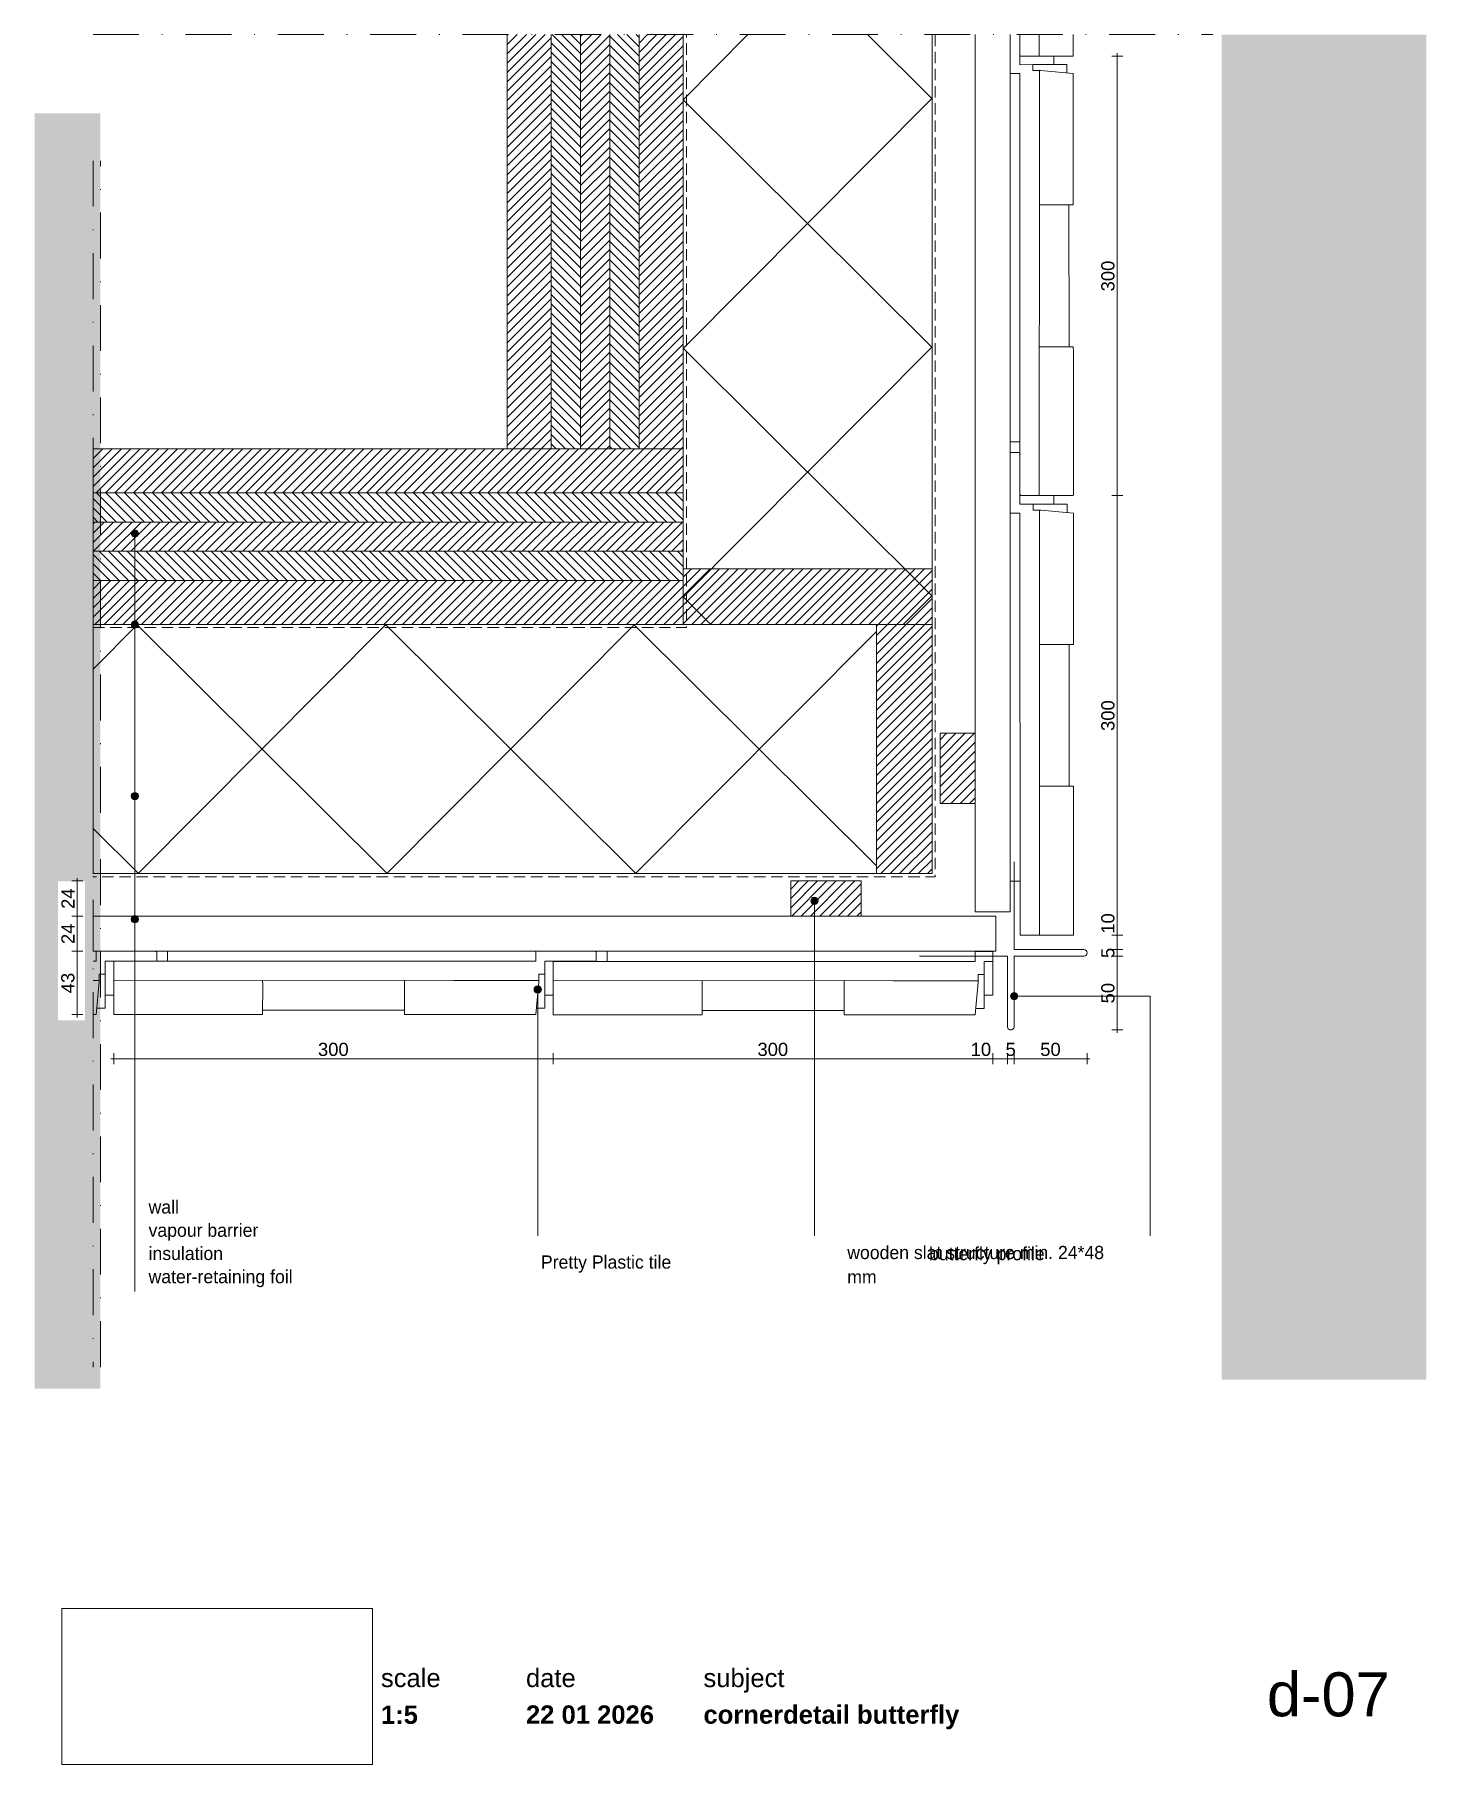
# Paper-space layout 'd-07 cornerdetail butterfly' of a CAD drawing. Header units: millimetres. Extents: x 10 to 200, y 11 to 247.
import ezdxf
from ezdxf.xclip import XClip

# ---------------------------------------------------------------- set-up
doc = ezdxf.new("R2010")
doc.units = ezdxf.units.MM
doc.header["$MEASUREMENT"] = 0
doc.header["$XCLIPFRAME"] = 0
for name, pattern in [('B0302', [12.51, 6.26, -3.125, 0, -3.125]), ('B0701', [2.3412, 1.56, -0.7812]), ('Wipeout_Contour', [1000, 0, -1000])]:
    doc.linetypes.add(name, pattern=pattern)
for name, color, linetype in [('#01', 7, 'Continuous'), ('Dim - 1_50_100', 7, 'Continuous'), ('Info - 1_50_100', 7, 'Continuous'), ('Info - 1_5_10', 7, 'Continuous'), ('Info - English', 7, 'Continuous')]:
    doc.layers.add(name, color=color, linetype=linetype)
doc.styles.add('GENERATED_STYLE_1', font='HelveticaNeue.ttc')
doc.styles.add('GENERATED_STYLE_2', font='HelveticaNeue.ttc')
doc.styles.add('GENERATED_STYLE_3', font='Helvetica.ttc')
doc.styles.add('GENERATED_STYLE_4', font='')
doc.styles.get('GENERATED_STYLE_4').set_extended_font_data('Work Sans')
picture_1 = doc.add_image_def('image1.png', size_in_pixel=(317, 159))
pattern_1 = [(45, (-9268.4849, 2047.4338), (-0.6363961, 0.6363961), [])]
pattern_2 = [(315, (-9268.4849, 2047.4338), (0.6363961, 0.6363961), [])]

# ---------------------------------------------------------------- blocks, each defined once
blk = doc.blocks.new('Drawing_1_1', base_point=(-200, 60))
at = {"color": 2, "linetype": 'Continuous', "lineweight": 0}
for s, insert, char_height, attachment_point, style in [('\\A1;{\\pql;\\fHelvetica Neue|b0|i0|c0|p0;\\W1.000000;scale}', (57.28, 24.14), 2.5, 1, 'GENERATED_STYLE_1'), ('\\A1;{\\pql;\\fHelvetica Neue|b0|i0|c0|p0;\\W1.000000;date}', (77.08, 24.14), 2.5, 1, 'GENERATED_STYLE_1'), ('\\A1;{\\pql;\\fHelvetica Neue|b0|i0|c0|p0;\\W1.000000;subject}', (101.31, 24.14), 2.5, 1, 'GENERATED_STYLE_1'), ('\\A1;{\\pqr;\\fHelvetica Neue|b0|i0|c0|p0;\\W1.000000;d-07}', (195, 23.65), 6, 3, 'GENERATED_STYLE_1'), ('\\A1;{\\pql;\\fHelvetica Neue|b1|i0|c0|p0;\\W1.000000;1:5}', (57.28, 19.12), 2.5, 1, 'GENERATED_STYLE_2'), ('\\A1;{\\pql;\\fHelvetica Neue|b1|i0|c0|p0;\\W1.000000;22 01 2026}', (77.08, 19.14), 2.5, 1, 'GENERATED_STYLE_2'), ('\\A1;{\\pql;\\fHelvetica Neue|b1|i0|c0|p0;\\W1.000000;cornerdetail butterfly}', (101.31, 19.14), 2.5, 1, 'GENERATED_STYLE_2')]:
    blk.add_mtext(s, dxfattribs=dict(at, insert=insert, char_height=char_height, attachment_point=attachment_point, style=style))
at = {"color": 254, "linetype": 'Wipeout_Contour', "lineweight": 0, "ltscale": 174.062972}
blk.add_wipeout([(13.71, 11.09), (56.11, 11.09), (56.11, 32.35), (13.71, 32.35)], dxfattribs=at)
at = {"color": 9, "lineweight": 0}
image = blk.add_image(picture_1, insert=(13.71, 11.09), size_in_units=(42.4, 21.27), dxfattribs=at)
image.set_boundary_path([(-0.5, -0.5), (316.5, 158.5)])
blk = doc.blocks.new('Drawing_2_1', base_point=(-9268.48, 2047.43))
at = {"layer": '#01', "linetype": 'Continuous', "lineweight": 0, "true_color": 0x000000}
for points in [[(23.19, 179.12), (23.22, 178.93), (23.33, 178.77), (23.49, 178.66), (23.69, 178.62), (23.88, 178.66), (24.04, 178.77), (24.15, 178.93), (24.19, 179.12), (24.15, 179.31), (24.04, 179.47), (23.88, 179.58), (23.69, 179.62), (23.49, 179.58), (23.33, 179.47), (23.22, 179.31)], [(23.19, 166.68), (23.22, 166.49), (23.33, 166.33), (23.49, 166.22), (23.69, 166.18), (23.88, 166.22), (24.04, 166.33), (24.15, 166.49), (24.19, 166.68), (24.15, 166.87), (24.04, 167.03), (23.88, 167.14), (23.69, 167.18), (23.49, 167.14), (23.33, 167.03), (23.22, 166.87)], [(23.19, 143.27), (23.22, 143.08), (23.33, 142.92), (23.49, 142.81), (23.69, 142.77), (23.88, 142.81), (24.04, 142.92), (24.15, 143.08), (24.19, 143.27), (24.15, 143.46), (24.04, 143.62), (23.88, 143.73), (23.69, 143.77), (23.49, 143.73), (23.33, 143.62), (23.22, 143.46)], [(115.95, 128.97), (115.99, 128.77), (116.09, 128.61), (116.26, 128.5), (116.45, 128.47), (116.64, 128.5), (116.8, 128.61), (116.91, 128.77), (116.95, 128.97), (116.91, 129.16), (116.8, 129.32), (116.64, 129.43), (116.45, 129.47), (116.26, 129.43), (116.09, 129.32), (115.99, 129.16)], [(23.19, 126.45), (23.22, 126.26), (23.33, 126.1), (23.49, 125.99), (23.69, 125.95), (23.88, 125.99), (24.04, 126.1), (24.15, 126.26), (24.19, 126.45), (24.15, 126.64), (24.04, 126.81), (23.88, 126.92), (23.69, 126.95), (23.49, 126.92), (23.33, 126.81), (23.22, 126.64)], [(78.18, 116.87), (78.21, 116.68), (78.32, 116.51), (78.48, 116.4), (78.68, 116.37), (78.87, 116.4), (79.03, 116.51), (79.14, 116.68), (79.18, 116.87), (79.14, 117.06), (79.03, 117.22), (78.87, 117.33), (78.68, 117.37), (78.48, 117.33), (78.32, 117.22), (78.21, 117.06)], [(143.22, 115.96), (143.25, 115.77), (143.36, 115.61), (143.53, 115.5), (143.72, 115.46), (143.91, 115.5), (144.07, 115.61), (144.18, 115.77), (144.22, 115.96), (144.18, 116.15), (144.07, 116.31), (143.91, 116.42), (143.72, 116.46), (143.53, 116.42), (143.36, 116.31), (143.25, 116.15)]]:
    blk.add_hatch(color=18, dxfattribs=at).paths.add_polyline_path(points)
at = {"layer": 'Info - 1_50_100', "linetype": 'Continuous', "lineweight": 0, "true_color": 0x000000}
h = blk.add_hatch(dxfattribs=at)
h.set_pattern_fill('310_Naaldhout__01__0001', color=18, style=0, pattern_type=2)
h.set_pattern_definition(pattern_1)
h.paths.add_polyline_path([(80.52, 247.22), (74.52, 247.22), (74.52, 190.68), (80.52, 190.68)])
h = blk.add_hatch(dxfattribs=at)
h.set_pattern_fill('310_Naaldhout__02__0001', color=18, style=0, pattern_type=2)
h.set_pattern_definition(pattern_2)
h.paths.add_polyline_path([(84.52, 247.22), (80.52, 247.22), (80.52, 190.68), (84.52, 190.68)])
h = blk.add_hatch(dxfattribs=at)
h.set_pattern_fill('310_Naaldhout__01__0001', color=18, style=0, pattern_type=2)
h.set_pattern_definition(pattern_1)
h.paths.add_polyline_path([(88.52, 247.22), (84.52, 247.22), (84.52, 190.68), (88.52, 190.68)])
h = blk.add_hatch(dxfattribs=at)
h.set_pattern_fill('310_Naaldhout__02__0001', color=18, style=0, pattern_type=2)
h.set_pattern_definition(pattern_2)
h.paths.add_polyline_path([(92.52, 247.22), (88.52, 247.22), (88.52, 190.68), (92.52, 190.68)])
h = blk.add_hatch(dxfattribs=at)
h.set_pattern_fill('310_Naaldhout__01__0001', color=18, style=0, pattern_type=2)
h.set_pattern_definition(pattern_1)
h.paths.add_polyline_path([(98.52, 247.22), (92.52, 247.22), (92.52, 190.68), (98.52, 190.68)])
h = blk.add_hatch(dxfattribs=at)
h.set_pattern_fill('415_Isolatie_ruit_0001', color=18, style=0, pattern_type=2)
h.set_pattern_definition([(45.152, (98.517, 272.247), (-16.9703, 16.8807), []), (135.152, (98.517, 272.247), (16.9703, 17.0605), [])])
h.paths.add_polyline_path([(132.52, 247.22), (98.52, 247.22), (98.52, 166.68), (132.52, 166.68)])
at = {"layer": 'Info - 1_50_100', "linetype": 'Continuous', "lineweight": 0, "true_color": 0xffffff}
blk.add_hatch(color=7, dxfattribs=at).paths.add_polyline_path([(200, 247.22), (172.06, 247.22), (172.06, 63.62), (200, 63.62)])
at = {"layer": 'Info - 1_50_100', "linetype": 'Continuous', "lineweight": 0, "true_color": 0x000000}
h = blk.add_hatch(dxfattribs=at)
h.set_pattern_fill('310_Naaldhout__01__0001', color=18, style=0, pattern_type=2)
h.set_pattern_definition(pattern_1)
h.paths.add_polyline_path([(17.99, 184.68), (98.52, 184.68), (98.52, 190.68), (17.99, 190.68)])
h = blk.add_hatch(dxfattribs=at)
h.set_pattern_fill('310_Naaldhout__02__0001', color=18, style=0, pattern_type=2)
h.set_pattern_definition(pattern_2)
h.paths.add_polyline_path([(17.99, 180.68), (98.52, 180.68), (98.52, 184.68), (17.99, 184.68)])
h = blk.add_hatch(dxfattribs=at)
h.set_pattern_fill('310_Naaldhout__01__0001', color=18, style=0, pattern_type=2)
h.set_pattern_definition(pattern_1)
h.paths.add_polyline_path([(17.99, 176.68), (98.52, 176.68), (98.52, 180.68), (17.99, 180.68)])
h = blk.add_hatch(dxfattribs=at)
h.set_pattern_fill('310_Naaldhout__02__0001', color=18, style=0, pattern_type=2)
h.set_pattern_definition(pattern_2)
h.paths.add_polyline_path([(17.99, 172.68), (98.52, 172.68), (98.52, 176.68), (17.99, 176.68)])
h = blk.add_hatch(dxfattribs=at)
h.set_pattern_fill('310_Naaldhout__01__0001', color=18, style=0, pattern_type=2)
h.set_pattern_definition(pattern_1)
h.paths.add_polyline_path([(17.99, 166.68), (98.52, 166.68), (98.52, 172.68), (17.99, 172.68)])
h = blk.add_hatch(dxfattribs=at)
h.set_pattern_fill('310_Naaldhout__01__0001', color=18, style=0, pattern_type=2)
h.set_pattern_definition(pattern_1)
h.paths.add_polyline_path([(98.52, 166.68), (132.52, 166.68), (132.52, 174.28), (98.52, 174.28)])
h = blk.add_hatch(dxfattribs=at)
h.set_pattern_fill('415_Isolatie_ruit_0001', color=18, style=0, pattern_type=2)
h.set_pattern_definition([(135.152, (24.15, 132.68), (16.8807, 16.9703), []), (225.152, (24.15, 132.68), (-17.0605, 16.9703), [])])
h.paths.add_polyline_path([(17.99, 132.68), (124.92, 132.68), (124.92, 166.68), (17.99, 166.68)])
h = blk.add_hatch(dxfattribs=at)
h.set_pattern_fill('310_Naaldhout__01__0001', color=18, style=0, pattern_type=2)
h.set_pattern_definition(pattern_1)
h.paths.add_polyline_path([(132.52, 132.68), (132.52, 166.68), (124.92, 166.68), (124.92, 132.68)])
at = {"layer": 'Info - 1_5_10', "linetype": 'Continuous', "lineweight": 0, "true_color": 0x99a3a6}
h = blk.add_hatch(dxfattribs=at)
h.set_pattern_fill('310_Naaldhout__01__0001', color=253, style=0, pattern_type=2)
h.set_pattern_definition(pattern_1)
h.paths.add_polyline_path([(138.4, 151.85), (133.6, 151.85), (133.6, 142.25), (138.4, 142.25)])
h = blk.add_hatch(dxfattribs=at)
h.set_pattern_fill('310_Naaldhout__01__0001', color=253, style=0, pattern_type=2)
h.set_pattern_definition(pattern_1)
h.paths.add_polyline_path([(113.24, 126.88), (122.84, 126.88), (122.84, 131.68), (113.24, 131.68)])
at = {"layer": '#01', "color": 9, "linetype": 'Continuous', "lineweight": 0}
for p, q in [((23.69, 178.62), (23.69, 88.08)), ((23.69, 166.18), (23.69, 75.64)), ((23.69, 142.77), (23.69, 92.46)), ((116.45, 128.47), (116.45, 83.25)), ((23.69, 125.95), (23.69, 75.64)), ((78.68, 116.37), (78.68, 83.25))]:
    blk.add_line(p, q, dxfattribs=at)
at = {"layer": '#01', "color": 2, "linetype": 'B0701', "lineweight": 0, "flags": 128}
for points in [[(132.92, 247.22), (132.92, 132.25), (17.99, 132.25)], [(17.99, 166.28), (99, 166.28), (99, 247.22)]]:
    blk.add_lwpolyline(points, dxfattribs=at)
at = {"layer": '#01', "color": 9, "linetype": 'B0302', "lineweight": 0, "flags": 128}
blk.add_lwpolyline([(17.99, 229.99), (17.99, 65.33)], dxfattribs=at)
at = {"layer": '#01', "color": 9, "linetype": 'Continuous', "lineweight": 0, "flags": 128}
blk.add_lwpolyline([(144.22, 115.96), (162.27, 115.96), (162.27, 83.25)], dxfattribs=at)
at = {"layer": '#01', "color": 1, "linetype": 'Continuous', "lineweight": 0}
for centre in [(23.69, 179.12), (23.69, 166.68), (23.69, 143.27), (116.45, 128.97), (23.69, 126.45), (78.68, 116.87), (143.72, 115.96)]:
    blk.add_circle(centre, 0.5, dxfattribs=at)
at = {"color": 1, "linetype": 'Continuous', "lineweight": 0}
blk.add_line((140.8, 116.07), (140.8, 122.05), dxfattribs=at)
at = {"color": 1, "linetype": 'Continuous', "lineweight": 0, "flags": 128}
for points in [[(143.16, 247.22), (143.16, 243.07), (143.16, 242.04), (143.16, 241.89)], [(143.16, 247.22), (143.16, 243.07), (143.16, 242.04), (143.16, 241.89)], [(144.5, 247.22), (144.5, 243.11)], [(144.5, 247.22), (144.5, 244.78), (144.5, 244.59), (144.51, 244.43)], [(144.5, 247.22), (144.5, 244.78), (144.5, 244.59), (144.51, 244.43)], [(147.12, 244.28), (147.12, 247.22)], [(151.79, 247.22), (151.8, 244.78), (151.79, 244.6), (151.79, 244.43)], [(151.79, 247.22), (151.8, 244.78), (151.79, 244.6), (151.79, 244.43)], [(144.51, 244.43), (144.52, 244.28)], [(144.51, 244.43), (144.52, 244.28)], [(144.52, 244.28), (147.18, 244.28)], [(144.52, 244.28), (147.18, 244.28)], [(147.32, 244.28), (147.18, 244.28), (147.5, 244.28)], [(147.32, 244.28), (147.5, 244.28)], [(151.79, 244.43), (151.78, 244.28), (147.5, 244.28)], [(149.14, 243.12), (149.14, 244.28)], [(143.16, 241.89), (144.5, 241.89)], [(144.5, 243.11), (146.29, 243.12)], [(144.5, 243.11), (146.29, 243.12)], [(144.5, 241.89), (144.5, 241.79), (144.52, 184.78), (144.52, 184.59), (144.53, 184.43)], [(144.5, 241.89), (144.5, 241.79), (144.52, 184.78), (144.52, 184.59), (144.53, 184.43)], [(150.92, 243.08), (150.92, 243.12), (146.29, 243.12), (146.29, 243.07)], [(150.92, 243.08), (150.92, 243.12), (146.29, 243.12), (146.29, 243.07)], [(146.29, 242.3), (146.29, 243.07)], [(146.29, 242.3), (146.29, 243.07)], [(147.16, 242.3), (146.29, 242.3)], [(147.34, 242.3), (146.29, 242.3)], [(147.14, 184.28), (147.16, 230.89), (147.16, 239.34), (147.16, 242.3)], [(147.34, 242.3), (151.8, 241.89)], [(150.92, 243.08), (150.92, 241.97)], [(150.92, 243.08), (150.92, 241.97)], [(150.92, 243.08), (150.92, 241.97)], [(151.8, 241.89), (151.8, 241.79), (151.8, 224.96), (151.8, 224.45), (151.8, 224.09)], [(151.8, 241.89), (151.8, 241.79), (151.8, 224.96), (151.8, 224.45), (151.8, 224.09)], [(147.16, 230.69), (147.16, 230.89), (147.16, 239.34), (147.16, 239.54)], [(147.51, 223.98), (147.16, 223.98)], [(147.51, 223.98), (147.35, 223.98)], [(151.8, 224.09), (151.79, 224.01), (151.78, 223.98), (147.51, 223.98)], [(151.8, 224.09), (151.79, 224.01), (151.78, 223.98), (147.51, 223.98)], [(151.2, 223.98), (151.21, 204.61)], [(151.2, 223.98), (151.21, 204.61)], [(151.8, 204.5), (151.8, 204.59), (151.79, 204.61), (147.76, 204.61), (147.15, 204.61)], [(151.8, 204.5), (151.81, 204.07), (151.82, 184.78), (151.81, 184.6), (151.81, 184.43)], [(151.8, 204.5), (151.81, 204.07), (151.82, 184.78), (151.81, 184.6), (151.81, 184.43)], [(143.18, 191.64), (144.52, 191.64)], [(143.19, 190), (143.18, 189.65), (143.18, 183.07), (143.18, 182.04), (143.18, 181.89)], [(143.19, 190), (143.18, 189.65), (143.18, 183.07), (143.18, 182.04), (143.18, 181.89)], [(143.19, 190), (143.2, 190.15)], [(143.19, 190), (143.2, 190.15)], [(143.2, 190.15), (144.54, 190.15)], [(143.2, 190.15), (144.54, 190.15)], [(144.53, 190), (144.52, 189.65), (144.52, 183.11)], [(144.53, 184.43), (144.54, 184.28)], [(144.53, 184.43), (144.54, 184.28)], [(144.54, 184.28), (147.2, 184.28)], [(144.54, 184.28), (147.2, 184.28)], [(147.34, 184.28), (147.2, 184.28), (147.52, 184.28)], [(147.34, 184.28), (147.52, 184.28)], [(151.81, 184.43), (151.8, 184.28), (147.52, 184.28)], [(149.16, 183.12), (149.16, 184.28)], [(143.18, 181.89), (144.52, 181.89)], [(144.52, 183.11), (146.31, 183.12)], [(144.52, 181.89), (144.52, 181.79), (144.54, 124.78), (144.54, 124.59), (144.55, 124.43)], [(144.52, 181.89), (144.52, 181.79), (144.54, 124.78), (144.54, 124.59), (144.55, 124.43)], [(144.53, 183.11), (146.31, 183.12)], [(150.94, 183.08), (150.94, 183.12), (146.31, 183.12), (146.31, 183.07)], [(150.94, 183.08), (150.94, 183.12), (146.31, 183.12), (146.31, 183.07)], [(146.31, 182.3), (146.31, 183.07)], [(146.31, 182.3), (146.31, 183.07)], [(147.18, 182.3), (146.31, 182.3)], [(147.36, 182.3), (146.31, 182.3)], [(147.16, 124.28), (147.18, 170.89), (147.18, 179.34), (147.18, 182.3)], [(147.36, 182.3), (151.82, 181.89)], [(150.94, 183.08), (150.95, 181.97)], [(150.94, 183.08), (150.95, 181.97)], [(150.94, 183.08), (150.95, 181.97)], [(151.82, 181.89), (151.82, 181.79), (151.82, 164.96), (151.82, 164.45), (151.82, 164.09)], [(151.82, 181.89), (151.82, 181.79), (151.82, 164.96), (151.82, 164.45), (151.82, 164.09)], [(147.19, 170.69), (147.18, 170.89), (147.18, 179.34), (147.18, 179.54)], [(147.53, 163.98), (147.18, 163.98)], [(147.53, 163.98), (147.37, 163.98)], [(151.82, 164.09), (151.81, 164.01), (151.8, 163.98), (147.53, 163.98)], [(151.82, 164.09), (151.81, 164.01), (151.8, 163.98), (147.53, 163.98)], [(151.22, 163.98), (151.23, 144.61)], [(151.22, 163.98), (151.23, 144.61)], [(151.83, 144.5), (151.82, 144.59), (151.81, 144.61), (147.78, 144.61), (147.17, 144.61)], [(151.83, 144.5), (151.83, 144.07), (151.84, 124.78), (151.84, 124.6), (151.83, 124.43)], [(151.83, 144.5), (151.83, 144.07), (151.84, 124.78), (151.84, 124.6), (151.83, 124.43)], [(143.2, 131.64), (143.25, 131.64), (144.54, 131.64)], [(144.55, 124.43), (144.56, 124.28)], [(144.55, 124.43), (144.56, 124.28)], [(144.56, 124.28), (147.22, 124.28)], [(144.56, 124.28), (147.22, 124.28)], [(147.36, 124.28), (147.22, 124.28), (147.54, 124.28)], [(147.36, 124.28), (147.54, 124.28)], [(151.83, 124.43), (151.82, 124.28), (147.54, 124.28)], [(18.41, 120.74), (18.31, 120.74), (17.99, 120.74)], [(18.41, 120.74), (18.31, 120.74), (17.99, 120.74)], [(26.52, 122.07), (26.17, 122.08), (19.6, 122.08), (18.56, 122.08), (18.41, 122.08)], [(26.52, 122.07), (26.17, 122.08), (19.6, 122.08), (18.56, 122.08), (18.41, 122.08)], [(18.41, 122.08), (18.41, 120.74)], [(19.64, 120.74), (19.64, 118.95)], [(26.52, 120.74), (26.17, 120.74), (19.64, 120.74)], [(19.64, 120.74), (19.64, 118.95)], [(20.95, 120.74), (20.8, 120.72)], [(20.95, 120.74), (20.8, 120.72)], [(20.8, 120.72), (20.8, 118.06)], [(20.8, 120.72), (20.8, 118.06)], [(78.41, 120.74), (78.31, 120.74), (21.3, 120.74), (21.12, 120.74), (20.95, 120.74)], [(78.41, 120.74), (78.31, 120.74), (21.3, 120.74), (21.12, 120.74), (20.95, 120.74)], [(26.52, 122.07), (26.67, 122.06)], [(26.52, 122.07), (26.67, 122.06)], [(26.67, 122.06), (26.67, 120.72)], [(26.67, 122.06), (26.67, 120.72)], [(28.16, 122.08), (28.16, 120.74)], [(86.52, 122.07), (86.17, 122.08), (79.6, 122.08), (78.56, 122.08), (78.41, 122.08)], [(86.52, 122.07), (86.17, 122.08), (79.6, 122.08), (78.56, 122.08), (78.41, 122.08)], [(78.41, 122.08), (78.41, 120.74)], [(79.64, 120.74), (79.64, 118.95)], [(86.52, 120.74), (86.17, 120.74), (79.64, 120.74)], [(79.64, 120.74), (79.64, 118.95)], [(80.95, 120.7), (80.8, 120.69)], [(80.95, 120.7), (80.8, 120.69)], [(80.8, 120.69), (80.8, 118.03)], [(80.8, 120.69), (80.8, 118.03)], [(138.41, 120.71), (138.31, 120.71), (81.3, 120.71), (81.12, 120.71), (80.95, 120.7)], [(138.41, 120.71), (138.31, 120.71), (81.3, 120.71), (81.12, 120.71), (80.95, 120.7)], [(86.52, 122.07), (86.67, 122.06)], [(86.52, 122.07), (86.67, 122.06)], [(86.67, 122.06), (86.67, 120.72)], [(86.67, 122.06), (86.67, 120.72)], [(88.16, 122.05), (88.16, 122), (88.16, 120.71)], [(140.8, 122.05), (139.6, 122.05), (138.56, 122.05), (138.41, 122.05)], [(140.8, 122.05), (139.6, 122.05), (138.56, 122.05), (138.41, 122.05)], [(138.41, 122.05), (138.41, 120.71)], [(139.64, 120.71), (139.64, 118.92)], [(140.8, 120.71), (139.64, 120.71)], [(139.64, 120.71), (139.64, 118.92)], [(17.99, 118.08), (18.82, 118.08)], [(18.82, 118.96), (19.6, 118.96)], [(18.82, 118.08), (18.82, 118.96)], [(18.82, 118.96), (19.6, 118.96)], [(18.82, 117.9), (18.82, 118.96)], [(19.6, 114.32), (19.64, 114.32), (19.64, 118.95), (19.6, 118.96)], [(19.6, 114.32), (19.64, 114.32), (19.64, 118.95), (19.6, 118.96)], [(20.8, 118.13), (67.41, 118.09), (75.86, 118.09), (78.82, 118.08)], [(41.02, 113.45), (41.11, 113.46), (41.13, 113.47), (41.14, 117.5), (41.13, 118.11)], [(60.5, 117.74), (60.5, 118.09)], [(67.21, 118.08), (67.41, 118.09), (75.86, 118.09), (76.06, 118.08)], [(78.82, 118.96), (79.6, 118.96)], [(78.82, 118.08), (78.82, 118.96)], [(78.82, 118.96), (79.6, 118.96)], [(78.82, 117.9), (78.82, 118.96)], [(79.6, 114.32), (79.64, 114.32), (79.64, 118.95), (79.6, 118.96)], [(79.6, 114.32), (79.64, 114.32), (79.64, 118.95), (79.6, 118.96)], [(80.8, 118.09), (127.41, 118.05), (135.86, 118.05), (138.82, 118.05)], [(101.02, 113.42), (101.11, 113.43), (101.13, 113.44), (101.14, 117.46), (101.13, 118.08)], [(138.82, 118.92), (139.6, 118.92)], [(138.82, 118.05), (138.82, 118.92)], [(138.82, 118.92), (139.6, 118.92)], [(138.82, 117.87), (138.82, 118.92)], [(139.6, 114.29), (139.64, 114.29), (139.64, 118.92), (139.6, 118.92)], [(139.6, 114.29), (139.64, 114.29), (139.64, 118.92), (139.6, 118.92)], [(18.82, 117.9), (18.41, 113.45)], [(19.64, 116.11), (20.8, 116.11)], [(20.8, 117.93), (20.8, 118.06), (20.8, 117.74)], [(20.8, 117.93), (20.8, 117.74)], [(20.95, 113.45), (20.8, 113.47), (20.8, 117.74)], [(60.5, 117.74), (60.5, 117.9)], [(60.61, 113.45), (60.53, 113.46), (60.5, 113.47), (60.5, 117.74)], [(60.61, 113.45), (60.53, 113.46), (60.5, 113.47), (60.5, 117.74)], [(78.82, 117.9), (78.41, 113.45)], [(79.64, 116.11), (80.8, 116.11)], [(80.8, 117.89), (80.8, 118.03), (80.8, 117.71)], [(80.8, 117.89), (80.8, 117.71)], [(80.95, 113.42), (80.8, 113.43), (80.8, 117.71)], [(120.5, 117.71), (120.5, 118.06)], [(120.5, 117.71), (120.5, 117.87)], [(120.61, 113.42), (120.53, 113.43), (120.5, 113.44), (120.5, 117.71)], [(120.61, 113.42), (120.53, 113.43), (120.5, 113.44), (120.5, 117.71)], [(127.21, 118.05), (127.41, 118.05), (135.86, 118.05), (136.06, 118.05)], [(138.82, 117.87), (138.41, 113.41)], [(139.64, 116.07), (140.8, 116.07)], [(139.64, 116.07), (140.8, 116.07)], [(18.41, 113.45), (18.31, 113.45), (17.99, 113.45)], [(18.41, 113.45), (18.31, 113.45), (17.99, 113.45)], [(19.6, 114.32), (18.49, 114.32)], [(19.6, 114.32), (18.49, 114.32)], [(19.6, 114.32), (18.49, 114.32)], [(41.02, 113.45), (40.59, 113.45), (21.3, 113.45), (21.12, 113.45), (20.95, 113.45)], [(41.02, 113.45), (40.59, 113.45), (21.3, 113.45), (21.12, 113.45), (20.95, 113.45)], [(60.5, 114.05), (41.13, 114.05)], [(60.5, 114.05), (41.13, 114.05)], [(78.41, 113.45), (78.31, 113.45), (61.48, 113.45), (60.97, 113.45), (60.61, 113.45)], [(78.41, 113.45), (78.31, 113.45), (61.48, 113.45), (60.97, 113.45), (60.61, 113.45)], [(79.6, 114.32), (78.49, 114.32)], [(79.6, 114.32), (78.49, 114.32)], [(79.6, 114.32), (78.49, 114.32)], [(101.02, 113.42), (100.59, 113.41), (81.3, 113.41), (81.12, 113.42), (80.95, 113.42)], [(101.02, 113.42), (100.59, 113.41), (81.3, 113.41), (81.12, 113.42), (80.95, 113.42)], [(120.5, 114.01), (101.13, 114.01)], [(120.5, 114.01), (101.13, 114.01)], [(138.41, 113.41), (138.31, 113.41), (121.48, 113.41), (120.97, 113.42), (120.61, 113.42)], [(138.41, 113.41), (138.31, 113.41), (121.48, 113.41), (120.97, 113.42), (120.61, 113.42)], [(139.6, 114.29), (138.49, 114.29)], [(139.6, 114.29), (138.49, 114.29)], [(139.6, 114.29), (138.49, 114.29)]]:
    blk.add_lwpolyline(points, dxfattribs=at)
at = {"color": 3, "linetype": 'Continuous', "lineweight": 0, "flags": 128}
blk.add_lwpolyline([(130.81, 121.41), (142.8, 121.41), (142.8, 111.84, 1.060859), (143.72, 111.84), (143.72, 121.41), (153.23, 121.41, 0.955205), (153.23, 122.33), (143.72, 122.33), (143.72, 134.29)], format="xyb", dxfattribs=at)
at = {"layer": 'Dim - 1_50_100', "color": 1, "linetype": 'Continuous', "lineweight": 0}
for p, q in [((158.55, 244.28), (157.05, 244.28)), ((157.8, 244.28), (157.8, 244.68)), ((157.8, 184.28), (157.8, 244.28)), ((158.55, 184.28), (157.05, 184.28)), ((157.8, 124.28), (157.8, 184.28)), ((16.57, 131.68), (15.07, 131.68)), ((15.82, 131.68), (15.82, 132.08)), ((15.82, 126.88), (15.82, 131.68)), ((16.57, 126.88), (15.07, 126.88)), ((15.82, 122.08), (15.82, 126.88)), ((158.55, 124.28), (157.05, 124.28)), ((157.8, 122.33), (157.8, 124.28)), ((16.57, 122.08), (15.07, 122.08)), ((15.82, 113.45), (15.82, 122.08)), ((158.55, 122.33), (157.05, 122.33)), ((158.55, 121.41), (157.05, 121.41)), ((157.8, 121.41), (157.8, 122.33)), ((157.8, 111.35), (157.8, 121.41)), ((16.57, 113.45), (15.07, 113.45)), ((15.82, 113.05), (15.82, 113.45)), ((158.55, 111.35), (157.05, 111.35)), ((157.8, 110.95), (157.8, 111.35)), ((20.4, 107.41), (20.8, 107.41)), ((20.8, 106.66), (20.8, 108.16)), ((20.8, 107.41), (80.8, 107.41)), ((80.8, 106.66), (80.8, 108.16)), ((80.8, 107.41), (140.8, 107.41)), ((140.8, 106.66), (140.8, 108.16)), ((140.8, 107.41), (142.8, 107.41)), ((142.8, 106.66), (142.8, 108.16)), ((142.8, 107.41), (143.72, 107.41)), ((143.72, 106.66), (143.72, 108.16)), ((143.72, 107.41), (153.67, 107.41)), ((153.67, 106.66), (153.67, 108.16)), ((153.67, 107.41), (154.07, 107.41))]:
    blk.add_line(p, q, dxfattribs=at)
at = {"layer": 'Info - 1_50_100', "color": 9, "linetype": 'Continuous', "lineweight": 0, "flags": 128}
for points in [[(80.52, 247.22), (80.52, 190.68), (74.52, 190.68), (74.52, 247.22)], [(84.52, 247.22), (84.52, 190.68), (80.52, 190.68), (80.52, 247.22)], [(88.52, 247.22), (88.52, 190.68), (84.52, 190.68), (84.52, 247.22)], [(92.52, 247.22), (92.52, 190.68), (88.52, 190.68), (88.52, 247.22)], [(98.52, 247.22), (98.52, 190.68), (92.52, 190.68), (92.52, 247.22)], [(138.4, 247.22), (138.4, 127.48), (143.2, 127.48), (143.2, 247.22)]]:
    blk.add_lwpolyline(points, dxfattribs=at)
at = {"layer": 'Info - 1_50_100', "color": 4, "linetype": 'Continuous', "lineweight": 0, "flags": 128}
for points in [[(74.52, 247.22), (74.52, 190.68), (98.52, 190.68), (98.52, 247.22)], [(17.99, 190.68), (98.52, 190.68), (98.52, 166.68), (17.99, 166.68)]]:
    blk.add_lwpolyline(points, dxfattribs=at)
at = {"layer": 'Info - 1_50_100', "color": 1, "linetype": 'Continuous', "lineweight": 0, "flags": 128}
blk.add_lwpolyline([(132.52, 247.22), (132.52, 166.68), (98.52, 166.68), (98.52, 247.22)], dxfattribs=at)
at = {"layer": 'Info - 1_50_100', "color": 9, "linetype": 'Continuous', "lineweight": 0, "flags": 128}
for points in [[(17.99, 184.68), (17.99, 190.68), (98.52, 190.68), (98.52, 184.68)], [(17.99, 180.68), (17.99, 184.68), (98.52, 184.68), (98.52, 180.68)], [(17.99, 176.68), (17.99, 180.68), (98.52, 180.68), (98.52, 176.68)], [(17.99, 172.68), (17.99, 176.68), (98.52, 176.68), (98.52, 172.68)], [(17.99, 166.68), (17.99, 172.68), (98.52, 172.68), (98.52, 166.68)], [(17.99, 122.08), (17.99, 126.88), (141.2, 126.88), (141.2, 122.08)]]:
    blk.add_lwpolyline(points, close=True, dxfattribs=at)
at = {"layer": 'Info - 1_50_100', "color": 2, "linetype": 'Continuous', "lineweight": 0, "flags": 128}
for points in [[(98.52, 166.68), (98.52, 174.28), (132.52, 174.28), (132.52, 166.68)], [(132.52, 132.68), (124.92, 132.68), (124.92, 166.68), (132.52, 166.68)]]:
    blk.add_lwpolyline(points, close=True, dxfattribs=at)
at = {"layer": 'Info - 1_50_100', "color": 1, "linetype": 'Continuous', "lineweight": 0, "flags": 128}
blk.add_lwpolyline([(17.99, 132.68), (17.99, 166.68), (124.92, 166.68), (124.92, 132.68)], close=True, dxfattribs=at)
at = {"layer": 'Info - 1_5_10', "color": 4, "linetype": 'Continuous', "lineweight": 0, "flags": 128}
for points in [[(138.4, 151.85), (133.6, 151.85), (133.6, 142.25), (138.4, 142.25)], [(113.24, 126.88), (113.24, 131.68), (122.84, 131.68), (122.84, 126.88)]]:
    blk.add_lwpolyline(points, close=True, dxfattribs=at)
at = {"layer": 'Dim - 1_50_100', "color": 2, "linetype": 'Continuous', "lineweight": 0, "char_height": 1.8, "attachment_point": 7, "rotation": 90, "style": 'GENERATED_STYLE_3'}
for s, insert, width in [('\\A1;{\\pql;\\fHelvetica|b0|i0|c0|p0;\\W1.000000;300}', (157.44, 212.16), 4.2398), ('\\A1;{\\pql;\\fHelvetica|b0|i0|c0|p0;\\W1.000000;300}', (157.44, 152.16), 4.2398), ('\\A1;{\\pql;\\fHelvetica|b0|i0|c0|p0;\\W1.000000;24}', (15.46, 127.87), 2.8266), ('\\A1;{\\pql;\\fHelvetica|b0|i0|c0|p0;\\W1.000000;24}', (15.46, 123.07), 2.8266), ('\\A1;{\\pql;\\fHelvetica|b0|i0|c0|p0;\\W1.000000;10}', (157.44, 124.48), 2.8266), ('\\A1;{\\pql;\\fHelvetica|b0|i0|c0|p0;\\W1.000000;5}', (157.43, 121.16), 1.4133), ('\\A1;{\\pql;\\fHelvetica|b0|i0|c0|p0;\\W1.000000;43}', (15.46, 116.35), 2.8266), ('\\A1;{\\pql;\\fHelvetica|b0|i0|c0|p0;\\W1.000000;50}', (157.44, 114.97), 2.8266)]:
    blk.add_mtext(s, dxfattribs=dict(at, insert=insert, width=width))
at = {"layer": 'Dim - 1_50_100', "color": 2, "linetype": 'Continuous', "lineweight": 0, "char_height": 1.8, "attachment_point": 7, "style": 'GENERATED_STYLE_3'}
for s, insert, width in [('\\A1;{\\pql;\\fHelvetica|b0|i0|c0|p0;\\W1.000000;300}', (48.68, 107.77), 4.2398), ('\\A1;{\\pql;\\fHelvetica|b0|i0|c0|p0;\\W1.000000;300}', (108.68, 107.77), 4.2398), ('\\A1;{\\pql;\\fHelvetica|b0|i0|c0|p0;\\W1.000000;10}', (137.78, 107.77), 2.8266), ('\\A1;{\\pql;\\fHelvetica|b0|i0|c0|p0;\\W1.000000;5}', (142.55, 107.77), 1.4133), ('\\A1;{\\pql;\\fHelvetica|b0|i0|c0|p0;\\W1.000000;50}', (147.28, 107.77), 2.8266)]:
    blk.add_mtext(s, dxfattribs=dict(at, insert=insert, width=width))
at = {"layer": 'Info - English', "color": 2, "linetype": 'Continuous', "lineweight": 0, "insert": (25.56, 82.15), "char_height": 1.8, "attachment_point": 4, "line_spacing_factor": 1.05635, "style": 'GENERATED_STYLE_4'}
blk.add_mtext('\\A1;{\\pql;\\fWork Sans|b0|i0|c0|p0;\\W1.000000;wall\\P\\pql;\\fWork Sans|b0|i0|c0|p0;\\W1.000000;vapour barrier\\P\\pql;\\fWork Sans|b0|i0|c0|p0;\\W1.000000;insulation\\P\\pql;\\fWork Sans|b0|i0|c0|p0;\\W1.000000;water-retaining foil}', dxfattribs=at)
at = {"layer": 'Info - English', "color": 2, "linetype": 'Continuous', "lineweight": 0, "char_height": 1.8, "attachment_point": 4, "style": 'GENERATED_STYLE_4'}
for s, insert in [('\\A1;{\\pql;\\fWork Sans|b0|i0|c0|p0;\\W1.000000;Pretty Plastic tile }', (79.12, 79.39)), ('\\A1;{\\pql;\\fWork Sans|b0|i0|c0|p0;\\W1.000000;butterfly profile}', (132.1, 80.54))]:
    blk.add_mtext(s, dxfattribs=dict(at, insert=insert))
at = {"layer": 'Info - English', "color": 2, "linetype": 'Continuous', "lineweight": 0, "insert": (120.94, 79.3), "char_height": 1.8, "width": 35.2414, "attachment_point": 4, "line_spacing_factor": 1.110307, "style": 'GENERATED_STYLE_4'}
blk.add_mtext('\\A1;{\\pql;\\fWork Sans|b0|i0|c0|p0;\\W1.000000;wooden slat structure min. 24*48 mm}', dxfattribs=at)

psp = doc.layouts.new('d-07 cornerdetail butterfly')

# ---------------------------------------------------------------- hatches: boundary and pattern name
at = {"layer": 'Info - 1_5_10', "linetype": 'Continuous', "lineweight": 0}
for points in [[(10, 236.47), (13.19, 236.47), (13.19, 62.37), (10, 62.37)], [(13.19, 236.47), (18.99, 236.47), (18.99, 131.64), (13.19, 131.64)], [(16.88, 236.47), (18.99, 236.47), (18.99, 62.37), (16.88, 62.37)], [(13.19, 112.65), (18.99, 112.65), (18.99, 62.37), (13.19, 62.37)]]:
    psp.add_hatch(color=255, dxfattribs=at).paths.add_polyline_path(points)

# ---------------------------------------------------------------- linework, layer by layer
at = {"layer": '#01', "color": 3, "linetype": 'B0302', "lineweight": 0}
for p, q in [((17.99, 247.22), (170.84, 247.22)), ((18.99, 65.33), (18.99, 229.99))]:
    psp.add_line(p, q, dxfattribs=at)

# ---------------------------------------------------------------- block references
at = {"color": 4, "linetype": 'Continuous', "lineweight": 0}
ref = psp.add_blockref('Drawing_2_1', (-9268.48, 2047.43), dxfattribs=at)
XClip(ref).set_block_clipping_path([(10, 63.6183571855), (200, 247.2172305439)])
ref = psp.add_blockref('Drawing_1_1', (-200, 60), dxfattribs=at)
XClip(ref).set_block_clipping_path([(-287.3178906032, -75.7273941135), (502.7286062445, 56.3449743075)])

doc.saveas('drawing.dxf')
